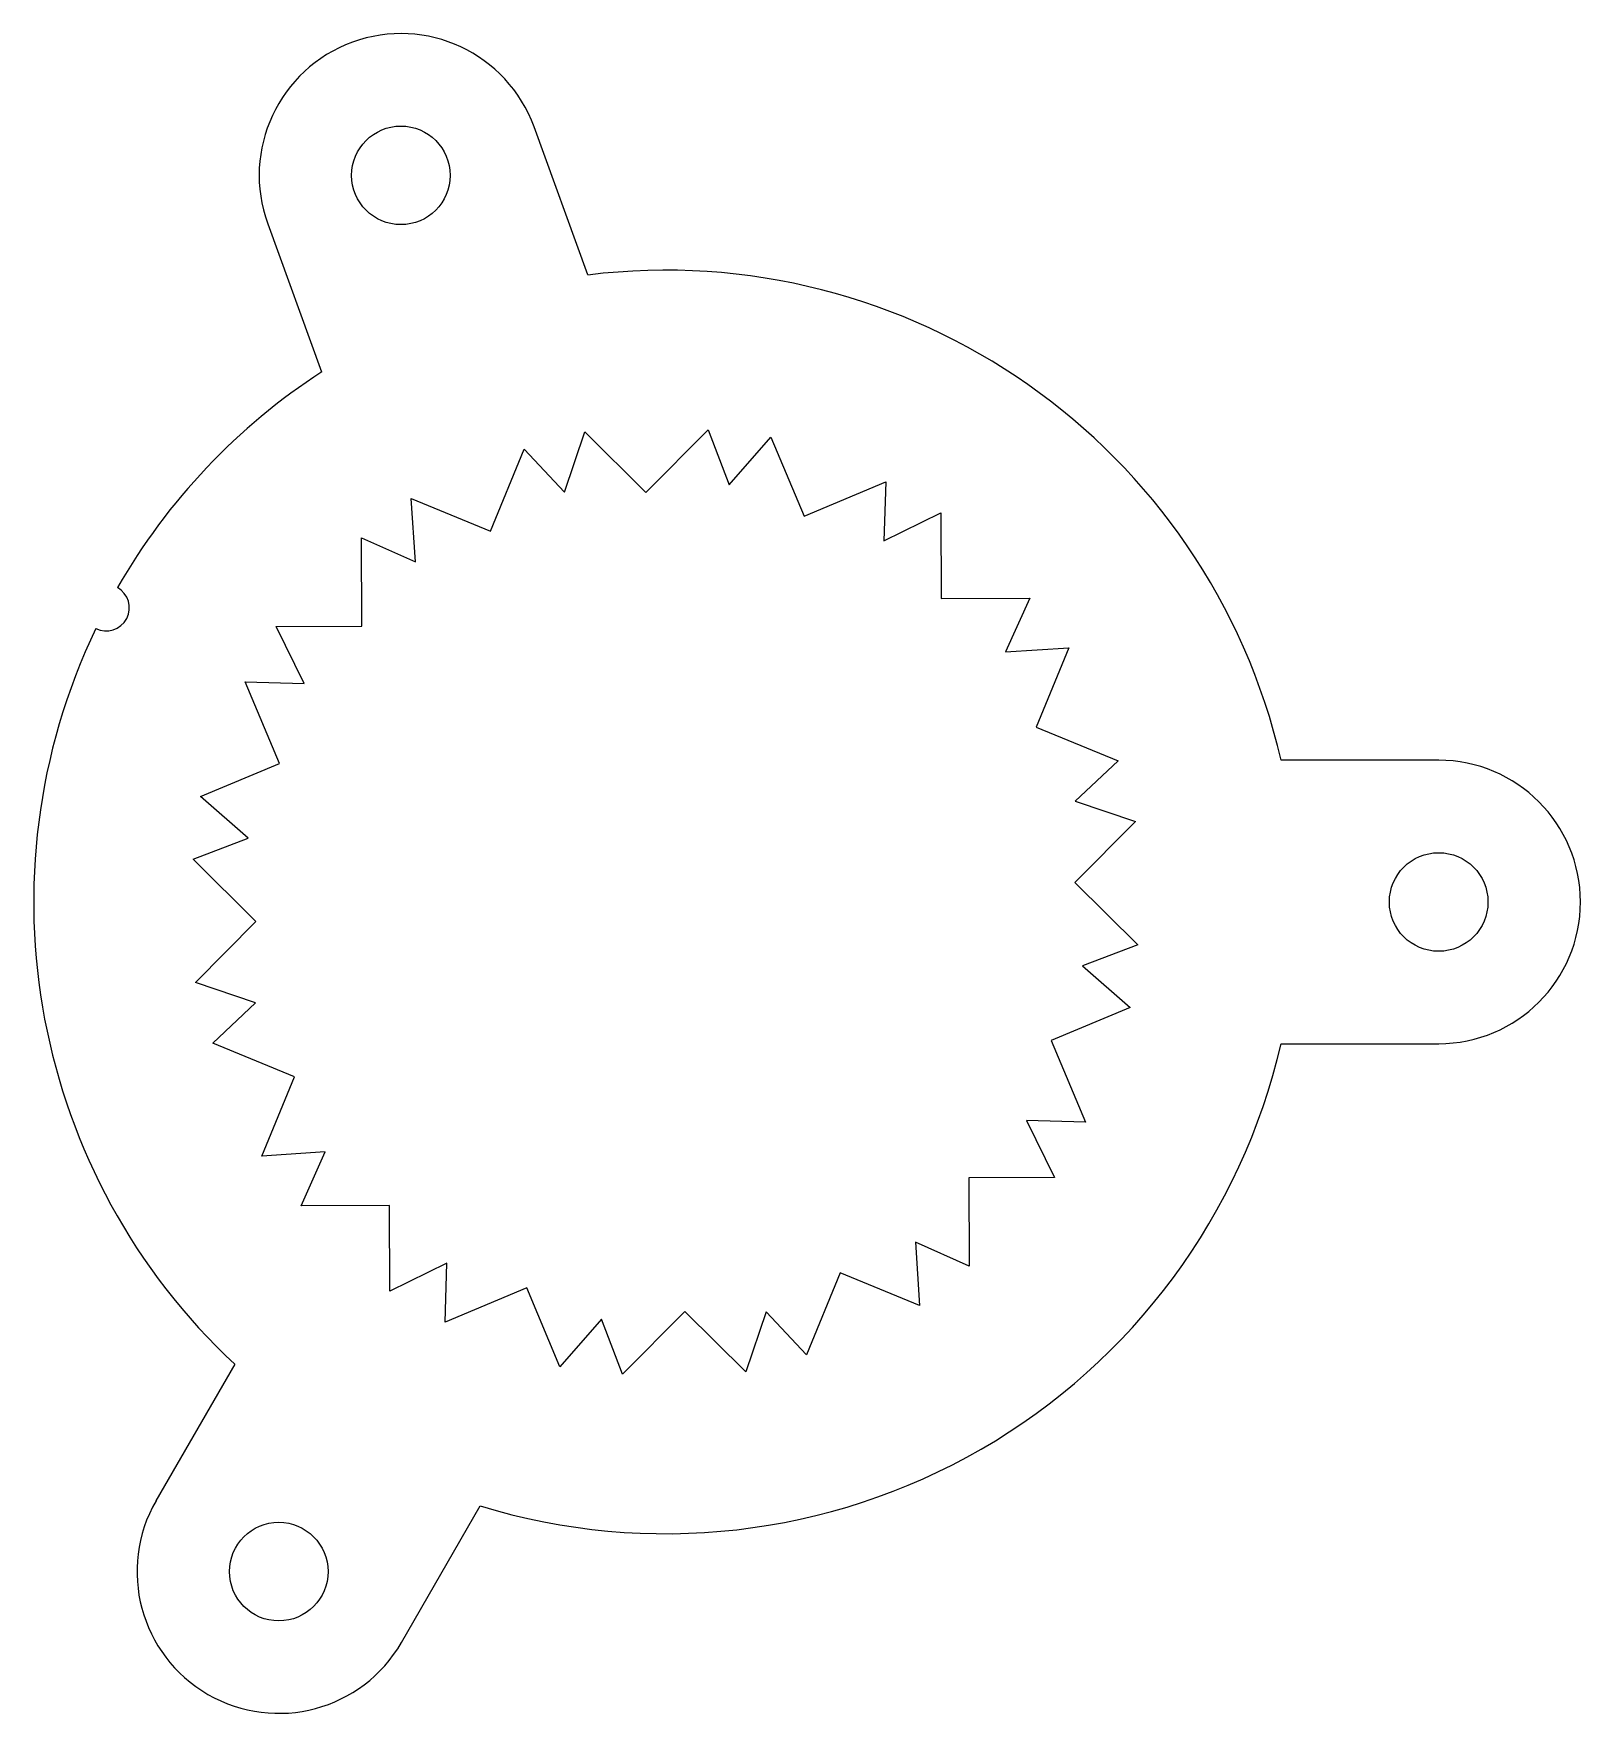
# Model space of a CAD drawing. Header units: millimetres. Extents: x -41 to 59, y -53 to 56.
import ezdxf

# ---------------------------------------------------------------- set-up
doc = ezdxf.new("R2010")
doc.units = ezdxf.units.MM

msp = doc.modelspace()

# ---------------------------------------------------------------- linework, layer by layer
for p, q in [((-5.03, 40.71), (-8.52, 50.32)), ((-25.81, 44.03), (-22.32, 34.41)), ((-1.27, 26.59), (2.78, 30.66)), ((2.78, 30.66), (4.14, 27.08)), ((-6.54, 26.61), (-5.22, 30.51)), ((-5.22, 30.51), (-1.27, 26.59)), ((4.14, 27.08), (6.85, 30.18)), ((6.85, 30.18), (9, 25.05)), ((-11.35, 24.08), (-9.17, 29.39)), ((-9.17, 29.39), (-6.54, 26.61)), ((9, 25.05), (14.3, 27.27)), ((14.3, 27.27), (14.19, 23.44)), ((-16.5, 26.19), (-11.35, 24.08)), ((-16.23, 22.08), (-16.5, 26.19)), ((14.19, 23.44), (17.88, 25.26)), ((17.88, 25.26), (17.91, 19.7)), ((-19.72, 23.65), (-16.23, 22.08)), ((-19.7, 17.91), (-19.72, 23.65)), ((17.91, 19.7), (23.65, 19.72)), ((23.65, 19.72), (22.08, 16.23)), ((-25.26, 17.88), (-19.7, 17.91)), ((-23.44, 14.19), (-25.26, 17.88)), ((22.08, 16.23), (26.19, 16.5)), ((26.19, 16.5), (24.08, 11.35)), ((-27.27, 14.3), (-23.44, 14.19)), ((-25.05, 9), (-27.27, 14.3)), ((24.08, 11.35), (29.39, 9.17)), ((-30.18, 6.85), (-25.05, 9)), ((29.39, 9.17), (26.61, 6.54)), ((50.2, 9.2), (39.97, 9.2)), ((-27.08, 4.14), (-30.18, 6.85)), ((26.61, 6.54), (30.51, 5.22)), ((30.51, 5.22), (26.59, 1.27)), ((-30.66, 2.78), (-27.08, 4.14)), ((-26.59, -1.27), (-30.66, 2.78)), ((26.59, 1.27), (30.66, -2.78)), ((-30.51, -5.22), (-26.59, -1.27)), ((30.66, -2.78), (27.08, -4.14)), ((27.08, -4.14), (30.18, -6.85)), ((-26.61, -6.54), (-30.51, -5.22)), ((-29.39, -9.17), (-26.61, -6.54)), ((30.18, -6.85), (25.05, -9)), ((-24.08, -11.35), (-29.39, -9.17)), ((25.05, -9), (27.27, -14.3)), ((39.97, -9.2), (50.2, -9.2)), ((-26.19, -16.5), (-24.08, -11.35)), ((23.44, -14.19), (25.26, -17.88)), ((27.27, -14.3), (23.44, -14.19)), ((-22.08, -16.23), (-26.19, -16.5)), ((-23.65, -19.72), (-22.08, -16.23)), ((25.26, -17.88), (19.7, -17.91)), ((19.7, -17.91), (19.72, -23.65)), ((-17.91, -19.7), (-23.65, -19.72)), ((-17.88, -25.26), (-17.91, -19.7)), ((16.23, -22.08), (16.5, -26.19)), ((19.72, -23.65), (16.23, -22.08)), ((-14.19, -23.44), (-17.88, -25.26)), ((-14.3, -27.27), (-14.19, -23.44)), ((-9, -25.05), (-14.3, -27.27)), ((-6.85, -30.18), (-9, -25.05)), ((11.35, -24.08), (9.17, -29.39)), ((16.5, -26.19), (11.35, -24.08)), ((-4.14, -27.08), (-6.85, -30.18)), ((-2.78, -30.66), (-4.14, -27.08)), ((1.27, -26.59), (-2.78, -30.66)), ((5.22, -30.51), (1.27, -26.59)), ((6.54, -26.61), (5.22, -30.51)), ((9.17, -29.39), (6.54, -26.61)), ((-27.95, -30.01), (-33.07, -38.87)), ((-17.13, -48.07), (-12.02, -39.21))]:
    msp.add_line(p, q)
for centre in [(-17.17, 47.17), (50.2, 0), (-25.1, -43.47)]:
    msp.add_circle(centre, 3.2)
for centre, radius, start, end in [((-17.17, 47.17), 9.2, 20, 200), ((0, 0), 41.01, 12.9622, 97.0378), ((0, 0), 41.01, 122.9622, 150.1545), ((-36.3, 19.1), 1.5, 243.2978, 421.2022), ((0, 0), 41.01, 154.3455, 227.0378), ((50.2, 0), 9.2, -90, 90), ((0, 0), 41.01, 252.9622, 347.0378), ((-25.1, -43.47), 9.2, 150, 330)]:
    msp.add_arc(centre, radius, start, end)

doc.saveas('drawing.dxf')
